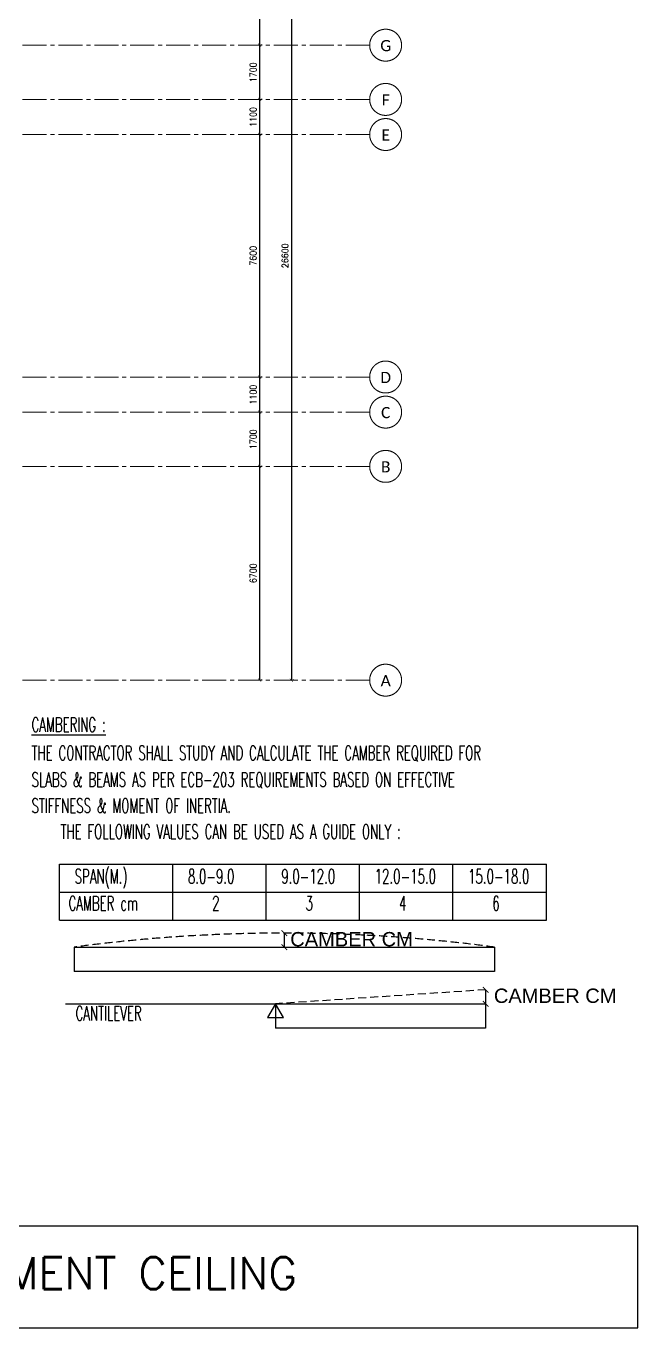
# Model space of a CAD drawing. Header units: millimetres. Extents: x -967280 to 3852, y 2833 to 1955156.
# Drawn here: x -592771 to -573599, y 466936 to 507737 of the extents above; entities that cross this region are included whole.
import ezdxf

# ---------------------------------------------------------------- set-up
doc = ezdxf.new("R2010")
doc.units = ezdxf.units.MM
doc.header["$LTSCALE"] = 1000
doc.header["$PDMODE"] = 35
doc.header["$PDSIZE"] = 25
for name, pattern in [('Columns_Structural070816$0$CENTER2', [1.125, 0.75, -0.125, 0.125, -0.125]), ('DASHED2', [0.375, 0.25, -0.125]), ('HRZN_Line-Ptrn-Sold', [9144001.0, 9144000.0, -1])]:
    doc.linetypes.add(name, pattern=pattern)
for name, color, linetype in [('_N-DIM 3', 7, 'Continuous'), ('A-ANNO-TEXT-25', 7, 'Continuous'), ('DIMENSION', 2, 'Continuous'), ('RIB', 5, 'Continuous'), ('S -Beams', 2, 'Continuous'), ('S-OPENING', 4, 'Continuous'), ('S-TEXT', 2, 'Continuous')]:
    doc.layers.add(name, color=color, linetype=linetype)
doc.layers.add('A-AX-ATT-100', color=7, linetype='HRZN_Line-Ptrn-Sold', lineweight=18)
doc.layers.add('ST-000-AXIS', color=9, linetype='Columns_Structural070816$0$CENTER2', lineweight=9)
doc.styles.add('Arial', font='arial.ttf', dxfattribs={"height": 317.5})
doc.styles.add('Calibri_2', font='calibri.ttf', dxfattribs={"height": 300})
doc.styles.add('rom 0.5', font='romans.shx', dxfattribs={"width": 0.6})
doc.styles.add('ROMANC', font='romanc.shx')
doc.styles.get("Standard").update_dxf_attribs({"font": 'x-arab.shx'})
doc.styles.add('TUNELNO', font='romans.shx', dxfattribs={"width": 0.9})
doc.dimstyles.new('ARROW', dxfattribs={"dimtxt": 0.15, "dimasz": 0.08, "dimexe": 0.04, "dimexo": 0.04, "dimgap": 0.04, "dimtad": 1, "dimzin": 1, "dimdsep": 46, "dimtxsty": 'Standard', "dimblk": 'ARCHTICK', "dimcen": 0.08, "dimclrd": 8, "dimclre": 8, "dimclrt": 30, "dimadec": 0, "dimazin": 0, "dimtfac": 2, "dimtix": 1, "dimtmove": 2, "dimatfit": 3, "dimldrblk": 'ARCHTICK', "dimfxl": 0.04, "dimtolj": 1, "dimtzin": 1, "dimlwd": -1, "dimarcsym": 0})
doc.dimstyles.new('Copy(2) of DSEC', dxfattribs={"dimtxt": 200, "dimasz": 100, "dimexe": 50, "dimexo": 80, "dimgap": 100, "dimtad": 1, "dimdec": 0, "dimrnd": 5, "dimzin": 0, "dimdsep": 46, "dimtxsty": 'TUNELNO', "dimblk": 'ARCHTICK', "dimcen": 0.09, "dimclrd": 1, "dimclre": 1, "dimclrt": 3, "dimadec": 0, "dimazin": 0, "dimtfac": 0.78125, "dimtdec": 0, "dimtix": 1, "dimtmove": 2, "dimatfit": 3, "dimldrblk": 'ARCHTICK', "dimfxl": 1, "dimtolj": 1, "dimtzin": 0, "dimarcsym": 0})

# ---------------------------------------------------------------- blocks, each defined once
blk = doc.blocks.new('_ArchTick')
at = {"color": 0, "linetype": 'ByBlock', "const_width": 0.15}
blk.add_lwpolyline([(-0.5, -0.5), (0.5, 0.5)], dxfattribs=at)
blk = doc.blocks.new('*D21')
at = {"layer": 'Defpoints', "color": 0, "transparency": 16777216}
for p in [(-9448, 48), (3718, 48), (-9448, -721)]:
    blk.add_point(p, dxfattribs=at)
at = {"layer": 'DIMENSION', "color": 8, "lineweight": -2, "transparency": 16777216}
for p, q in [((-9448, 48), (-9448, -721)), ((3718, 48), (3718, -721))]:
    blk.add_line(p, q, dxfattribs=at)
at = {"layer": 'DIMENSION', "color": 8, "transparency": 16777216}
blk.add_line((3718, -721), (-9448, -721), dxfattribs=at)
at = {"layer": 'DIMENSION', "color": 8, "transparency": 16777216, "xscale": 0.08, "yscale": 0.08, "zscale": 0.08, "rotation": 180}
blk.add_blockref('_ArchTick', (-9448, -721), dxfattribs=at)
at = {"layer": 'DIMENSION', "color": 8, "transparency": 16777216, "xscale": 0.08, "yscale": 0.08, "zscale": 0.08}
blk.add_blockref('_ArchTick', (3718, -721), dxfattribs=at)
at = {"layer": 'DIMENSION', "color": 30, "transparency": 16777216, "insert": (-2865, -721), "char_height": 0.15, "attachment_point": 5}
blk.add_mtext('\\A1;(6m.-9m)', dxfattribs=at)
blk = doc.blocks.new('*D22')
at = {"layer": 'Defpoints', "color": 0, "transparency": 16777216}
for p in [(-3140, -1728), (3443, -1728), (-3140, -2497)]:
    blk.add_point(p, dxfattribs=at)
at = {"layer": 'DIMENSION', "color": 8, "lineweight": -2, "transparency": 16777216}
for p, q in [((-3140, -1728), (-3140, -2497)), ((3443, -1728), (3443, -2497))]:
    blk.add_line(p, q, dxfattribs=at)
at = {"layer": 'DIMENSION', "color": 8, "transparency": 16777216}
blk.add_line((3443, -2497), (-3140, -2497), dxfattribs=at)
at = {"layer": 'DIMENSION', "color": 8, "transparency": 16777216, "xscale": 0.08, "yscale": 0.08, "zscale": 0.08, "rotation": 180}
blk.add_blockref('_ArchTick', (-3140, -2497), dxfattribs=at)
at = {"layer": 'DIMENSION', "color": 8, "transparency": 16777216, "xscale": 0.08, "yscale": 0.08, "zscale": 0.08}
blk.add_blockref('_ArchTick', (3443, -2497), dxfattribs=at)
at = {"layer": 'DIMENSION', "color": 30, "transparency": 16777216, "insert": (151, -2497), "char_height": 0.15, "attachment_point": 5}
blk.add_mtext('\\A1;(1.5m)', dxfattribs=at)
blk = doc.blocks.new('Grid - HRZN_G-Datm-Grid-Head-1554275-FIRST FLOOR FFL_1_')
at = {"layer": 'A-AX-ATT-100'}
blk.add_circle((0, 0), 5, dxfattribs=at)
blk = doc.blocks.new('*D1497')
at = {"layer": '_N-DIM 3', "color": 1, "linetype": 'Continuous', "lineweight": -2, "ltscale": 30, "transparency": 16777216}
for p, q in [((572272, 737040), (572272, 730340)), ((572352, 737040), (572322, 737040)), ((572352, 730340), (572322, 730340))]:
    blk.add_line(p, q, dxfattribs=at)
at = {"layer": 'Defpoints', "color": 0, "linetype": 'Continuous', "ltscale": 30, "transparency": 16777216}
for p in [(572272, 737040), (572272, 730340), (572272, 730340)]:
    blk.add_point(p, dxfattribs=at)
at = {"layer": '_N-DIM 3', "color": 1, "linetype": 'Continuous', "lineweight": -2, "ltscale": 30, "transparency": 16777216, "xscale": 100, "yscale": 100, "zscale": 100}
for p, rotation in [((572272, 737040), 90), ((572272, 730340), 270)]:
    blk.add_blockref('_ArchTick', p, dxfattribs=dict(at, rotation=rotation))
at = {"layer": '_N-DIM 3', "color": 3, "linetype": 'Continuous', "ltscale": 30, "transparency": 16777216, "insert": (572072, 733690), "char_height": 200, "attachment_point": 5, "rotation": 90, "style": 'TUNELNO'}
blk.add_mtext('\\A1;6700', dxfattribs=at)
blk = doc.blocks.new('*D1498')
at = {"layer": '_N-DIM 3', "color": 1, "linetype": 'Continuous', "lineweight": -2, "ltscale": 30, "transparency": 16777216}
for p, q in [((572272, 730340), (572272, 728640)), ((572352, 730340), (572322, 730340)), ((572352, 728640), (572322, 728640))]:
    blk.add_line(p, q, dxfattribs=at)
at = {"layer": 'Defpoints', "color": 0, "linetype": 'Continuous', "ltscale": 30, "transparency": 16777216}
for p in [(572272, 730340), (572272, 728640), (572272, 728640)]:
    blk.add_point(p, dxfattribs=at)
at = {"layer": '_N-DIM 3', "color": 1, "linetype": 'Continuous', "lineweight": -2, "ltscale": 30, "transparency": 16777216, "xscale": 100, "yscale": 100, "zscale": 100}
for p, rotation in [((572272, 730340), 90), ((572272, 728640), 270)]:
    blk.add_blockref('_ArchTick', p, dxfattribs=dict(at, rotation=rotation))
at = {"layer": '_N-DIM 3', "color": 3, "linetype": 'Continuous', "ltscale": 30, "transparency": 16777216, "insert": (572072, 729490), "char_height": 200, "attachment_point": 5, "rotation": 90, "style": 'TUNELNO'}
blk.add_mtext('\\A1;1700', dxfattribs=at)
blk = doc.blocks.new('*D1499')
at = {"layer": '_N-DIM 3', "color": 1, "linetype": 'Continuous', "lineweight": -2, "ltscale": 30, "transparency": 16777216}
for p, q in [((572272, 728640), (572272, 727540)), ((572352, 728640), (572322, 728640)), ((572352, 727540), (572322, 727540))]:
    blk.add_line(p, q, dxfattribs=at)
at = {"layer": 'Defpoints', "color": 0, "linetype": 'Continuous', "ltscale": 30, "transparency": 16777216}
for p in [(572272, 728640), (572272, 727540), (572272, 727540)]:
    blk.add_point(p, dxfattribs=at)
at = {"layer": '_N-DIM 3', "color": 1, "linetype": 'Continuous', "lineweight": -2, "ltscale": 30, "transparency": 16777216, "xscale": 100, "yscale": 100, "zscale": 100}
for p, rotation in [((572272, 728640), 90), ((572272, 727540), 270)]:
    blk.add_blockref('_ArchTick', p, dxfattribs=dict(at, rotation=rotation))
at = {"layer": '_N-DIM 3', "color": 3, "linetype": 'Continuous', "ltscale": 30, "transparency": 16777216, "insert": (572072, 728090), "char_height": 200, "attachment_point": 5, "rotation": 90, "style": 'TUNELNO'}
blk.add_mtext('\\A1;1100', dxfattribs=at)
blk = doc.blocks.new('*D1500')
at = {"layer": '_N-DIM 3', "color": 1, "linetype": 'Continuous', "lineweight": -2, "ltscale": 30, "transparency": 16777216}
for p, q in [((572272, 727540), (572272, 719940)), ((572352, 727540), (572322, 727540)), ((572352, 719940), (572322, 719940))]:
    blk.add_line(p, q, dxfattribs=at)
at = {"layer": 'Defpoints', "color": 0, "linetype": 'Continuous', "ltscale": 30, "transparency": 16777216}
for p in [(572272, 727540), (572272, 719940), (572272, 719940)]:
    blk.add_point(p, dxfattribs=at)
at = {"layer": '_N-DIM 3', "color": 1, "linetype": 'Continuous', "lineweight": -2, "ltscale": 30, "transparency": 16777216, "xscale": 100, "yscale": 100, "zscale": 100}
for p, rotation in [((572272, 727540), 90), ((572272, 719940), 270)]:
    blk.add_blockref('_ArchTick', p, dxfattribs=dict(at, rotation=rotation))
at = {"layer": '_N-DIM 3', "color": 3, "linetype": 'Continuous', "ltscale": 30, "transparency": 16777216, "insert": (572072, 723740), "char_height": 200, "attachment_point": 5, "rotation": 90, "style": 'TUNELNO'}
blk.add_mtext('\\A1;7600', dxfattribs=at)
blk = doc.blocks.new('*D1501')
at = {"layer": '_N-DIM 3', "color": 1, "linetype": 'Continuous', "lineweight": -2, "ltscale": 30, "transparency": 16777216}
for p, q in [((572272, 719940), (572272, 718840)), ((572352, 719940), (572322, 719940)), ((572352, 718840), (572322, 718840))]:
    blk.add_line(p, q, dxfattribs=at)
at = {"layer": 'Defpoints', "color": 0, "linetype": 'Continuous', "ltscale": 30, "transparency": 16777216}
for p in [(572272, 719940), (572272, 718840), (572272, 718840)]:
    blk.add_point(p, dxfattribs=at)
at = {"layer": '_N-DIM 3', "color": 1, "linetype": 'Continuous', "lineweight": -2, "ltscale": 30, "transparency": 16777216, "xscale": 100, "yscale": 100, "zscale": 100}
for p, rotation in [((572272, 719940), 90), ((572272, 718840), 270)]:
    blk.add_blockref('_ArchTick', p, dxfattribs=dict(at, rotation=rotation))
at = {"layer": '_N-DIM 3', "color": 3, "linetype": 'Continuous', "ltscale": 30, "transparency": 16777216, "insert": (572072, 719390), "char_height": 200, "attachment_point": 5, "rotation": 90, "style": 'TUNELNO'}
blk.add_mtext('\\A1;1100', dxfattribs=at)
blk = doc.blocks.new('*D1502')
at = {"layer": '_N-DIM 3', "color": 1, "linetype": 'Continuous', "lineweight": -2, "ltscale": 30, "transparency": 16777216}
for p, q in [((572272, 718840), (572272, 717140)), ((572352, 718840), (572322, 718840)), ((572352, 717140), (572322, 717140))]:
    blk.add_line(p, q, dxfattribs=at)
at = {"layer": 'Defpoints', "color": 0, "linetype": 'Continuous', "ltscale": 30, "transparency": 16777216}
for p in [(572272, 718840), (572272, 717140), (572272, 717140)]:
    blk.add_point(p, dxfattribs=at)
at = {"layer": '_N-DIM 3', "color": 1, "linetype": 'Continuous', "lineweight": -2, "ltscale": 30, "transparency": 16777216, "xscale": 100, "yscale": 100, "zscale": 100}
for p, rotation in [((572272, 718840), 90), ((572272, 717140), 270)]:
    blk.add_blockref('_ArchTick', p, dxfattribs=dict(at, rotation=rotation))
at = {"layer": '_N-DIM 3', "color": 3, "linetype": 'Continuous', "ltscale": 30, "transparency": 16777216, "insert": (572072, 717990), "char_height": 200, "attachment_point": 5, "rotation": 90, "style": 'TUNELNO'}
blk.add_mtext('\\A1;1700', dxfattribs=at)
blk = doc.blocks.new('*D1503')
at = {"layer": '_N-DIM 3', "color": 1, "linetype": 'Continuous', "lineweight": -2, "ltscale": 30, "transparency": 16777216}
for p, q in [((572272, 717140), (572272, 710440)), ((572352, 717140), (572322, 717140)), ((572352, 710440), (572322, 710440))]:
    blk.add_line(p, q, dxfattribs=at)
at = {"layer": 'Defpoints', "color": 0, "linetype": 'Continuous', "ltscale": 30, "transparency": 16777216}
for p in [(572272, 717140), (572272, 710440), (572272, 710440)]:
    blk.add_point(p, dxfattribs=at)
at = {"layer": '_N-DIM 3', "color": 1, "linetype": 'Continuous', "lineweight": -2, "ltscale": 30, "transparency": 16777216, "xscale": 100, "yscale": 100, "zscale": 100}
for p, rotation in [((572272, 717140), 90), ((572272, 710440), 270)]:
    blk.add_blockref('_ArchTick', p, dxfattribs=dict(at, rotation=rotation))
at = {"layer": '_N-DIM 3', "color": 3, "linetype": 'Continuous', "ltscale": 30, "transparency": 16777216, "insert": (572072, 713790), "char_height": 200, "attachment_point": 5, "rotation": 90, "style": 'TUNELNO'}
blk.add_mtext('\\A1;6700', dxfattribs=at)
blk = doc.blocks.new('*D1504')
at = {"layer": '_N-DIM 3', "color": 1, "linetype": 'Continuous', "lineweight": -2, "ltscale": 30, "transparency": 16777216}
for p, q in [((573272, 737040), (573272, 710440)), ((573352, 737040), (573322, 737040)), ((573352, 710440), (573322, 710440))]:
    blk.add_line(p, q, dxfattribs=at)
at = {"layer": 'Defpoints', "color": 0, "linetype": 'Continuous', "ltscale": 30, "transparency": 16777216}
for p in [(573272, 737040), (573272, 710440), (573272, 710440)]:
    blk.add_point(p, dxfattribs=at)
at = {"layer": '_N-DIM 3', "color": 1, "linetype": 'Continuous', "lineweight": -2, "ltscale": 30, "transparency": 16777216, "xscale": 100, "yscale": 100, "zscale": 100}
for p, rotation in [((573272, 737040), 90), ((573272, 710440), 270)]:
    blk.add_blockref('_ArchTick', p, dxfattribs=dict(at, rotation=rotation))
at = {"layer": '_N-DIM 3', "color": 3, "linetype": 'Continuous', "ltscale": 30, "transparency": 16777216, "insert": (573072, 723740), "char_height": 200, "attachment_point": 5, "rotation": 90, "style": 'TUNELNO'}
blk.add_mtext('\\A1;26600', dxfattribs=at)
blk = doc.blocks.new('A$Cf5b4f7bc')
at = {"layer": 'DIMENSION', "color": 3}
for p, q in [((-2865.424, 486.601), (-2865.424, 47.732)), ((-9448.456, 47.732), (3717.609, 47.732)), ((3442.872, -1289.509), (3442.872, -1728.378)), ((-9723.193, -1728.378), (3442.872, -1728.378))]:
    blk.add_line(p, q, dxfattribs=at)
at = {"layer": 'DIMENSION', "color": 3, "linetype": 'DASHED2'}
blk.add_line((3442.872, -1289.509), (-3140.16, -1728.378), dxfattribs=at)
blk.add_arc((-2865.424, -49105.577), 49592.178, 82.3718503, 97.6281497, dxfattribs=at)
at = {"layer": 'RIB', "color": 3}
for p, q in [((-3140.16, -1728.378), (-3394.14, -2159.665)), ((-2886.18, -2159.665), (-3140.16, -1728.378)), ((-3394.14, -2159.665), (-2886.18, -2159.665))]:
    blk.add_line(p, q, dxfattribs=at)
at = {"layer": 'S-TEXT', "color": 3}
for p, q in [((-9907.55, 2647.811), (5344.926, 2647.811)), ((-9907.55, 892.336), (-9907.55, 2647.811)), ((-6358.243, 892.336), (-6358.243, 2647.811)), ((-3432.451, 892.336), (-3432.451, 2647.811)), ((-506.659, 892.336), (-506.659, 2647.811)), ((2419.133, 892.336), (2419.133, 2647.811)), ((5344.926, 892.336), (5344.926, 2647.811)), ((-9907.55, 1770.073), (5344.926, 1770.073)), ((-9907.55, 892.336), (5344.926, 892.336))]:
    blk.add_line(p, q, dxfattribs=at)
at = {"layer": 'DIMENSION', "color": 3}
for p, xscale, yscale, zscale, rotation in [((-2865.424, 486.601), 175.5475312720334, 175.5475312720334, 175.5475312720334, 90), ((-2865.424, 47.732), 175.5475312720333, 175.5475312720333, 175.5475312720333, 270), ((3442.872, -1289.509), 175.5475312720334, 175.5475312720334, 175.5475312720334, 90), ((3442.872, -1728.378), 175.5475312720333, 175.5475312720333, 175.5475312720333, 270)]:
    blk.add_blockref('_ArchTick', p, dxfattribs=dict(at, xscale=xscale, yscale=yscale, zscale=zscale, rotation=rotation))
at = {"layer": 'S-TEXT', "color": 3, "style": 'rom 0.5', "width": 0.6}
for s, height, p in [('%%UCAMBERING :', 450.01163, (-10785.417, 6795.189)), ('THE CONTRACTOR SHALL STUDY AND CALCULATE THE CAMBER REQUIRED FOR', 450.01163, (-10785.417, 5907.998)), ('SLABS & BEAMS AS PER ECB-203 REQUIREMENTS BASED ON EFFECTIVE', 450.01163, (-10785.417, 5073.642)), ('STIFFNESS & MOMENT OF INERTIA.', 450.01163, (-10785.417, 4254.421)), ('THE FOLLOWING VALUES CAN BE USED AS A GUIDE ONLY :', 450.01163, (-9876.809, 3440.941)), ('SPAN(M.)', 450.0116, (-9436.519, 2038.557)), ('8.0-9.0', 450.0116, (-5885.194, 2038.557)), ('9.0-12.0', 450.0116, (-2959.402, 2038.557)), ('12.0-15.0', 450.0116, (-33.61, 2038.557)), ('15.0-18.0', 450.0116, (2892.182, 2038.557)), ('CAMBER cm', 450.0116, (-9626.285, 1198.592)), ('2', 450.012, (-5126.132, 1198.592)), ('3', 450.012, (-2200.34, 1198.592)), ('4', 450.012, (725.452, 1198.592)), ('6', 450.012, (3651.245, 1198.592)), ('CANTILEVER', 450.0116, (-9406.93, -2252.109))]:
    blk.add_text(s, height=height, dxfattribs=at).set_placement(p)
at = {"layer": 'S-TEXT', "color": 3, "char_height": 450.01163, "attachment_point": 5, "style": 'Arial'}
for insert in [(-758.842, 293.322), (5621.973, -1479.265)]:
    blk.add_mtext('\\A1;CAMBER CM', dxfattribs=dict(at, insert=insert))
at = {"layer": 'DIMENSION', "color": 3}
for base, p1, p2, text, picture, middle in [((-9448.456, -721.336), (3717.609, 47.732), (-9448.456, 47.732), '(6m.-9m)', '*D21', (-2865.424, -721.17)), ((-3140.16, -2497.447), (3442.872, -1728.378), (-3140.16, -1728.378), '(1.5m)', '*D22', (151.356, -2497.28))]:
    dim = blk.add_linear_dim(base=base, p1=p1, p2=p2, text=text, dimstyle='ARROW', dxfattribs=at)
    dim.commit()
    dim.dimension.update_dxf_attribs({"geometry": picture, "text_midpoint": middle})
blk = doc.blocks.new('AXES-00')
at = {"layer": 'ST-000-AXIS'}
for p, q in [((575723.2, 730339.7), (505674.3, 730339.7)), ((575723.2, 728639.7), (505674.3, 728639.7)), ((575723.2, 727539.7), (505674.3, 727539.7)), ((575723.2, 719939.7), (505674.3, 719939.7)), ((575723.2, 718839.7), (505674.3, 718839.7)), ((575723.2, 717139.7), (505674.3, 717139.7)), ((575723.2, 710439.7), (505674.3, 710439.7))]:
    blk.add_line(p, q, dxfattribs=at)
at = {"layer": 'A-AX-ATT-100', "xscale": 100.0000000000001, "yscale": 100.0000000000001, "zscale": 100.0000000000001, "rotation": 90}
for p in [(576223.2, 730339.7), (576223.2, 728639.7), (576223.2, 727539.7), (576223.2, 719939.7), (576223.2, 718839.7), (576223.2, 717139.7), (576223.2, 710439.7)]:
    blk.add_blockref('Grid - HRZN_G-Datm-Grid-Head-1554275-FIRST FLOOR FFL_1_', p, dxfattribs=at)
at = {"layer": 'A-AX-ATT-100', "linetype": 'Continuous', "lineweight": 13, "char_height": 350, "attachment_point": 1, "style": 'Calibri_2'}
for s, insert, width in [('G', (576054.2, 730501), 416.877), ('F', (576100.7, 728801), 304.641), ('E', (576090.7, 727701), 328.692), ('D', (576057.7, 720101), 408.861), ('C', (576080.7, 719001), 352.742), ('B', (576077.2, 717301), 360.759), ('A', (576067.7, 710601), 384.81)]:
    blk.add_mtext(s, dxfattribs=dict(at, insert=insert, width=width))
at = {"layer": '_N-DIM 3', "color": 3, "linetype": 'Continuous', "ltscale": 30}
for base, p1, p2, picture, middle in [((572272.5, 730339.7), (572272.5, 737039.7), (572272.5, 730339.7), '*D1497', (572072.5, 733689.7)), ((573272.5, 710439.7), (573272.5, 737039.7), (573272.5, 710439.7), '*D1504', (573072.5, 723739.7)), ((572272.5, 728639.7), (572272.5, 730339.7), (572272.5, 728639.7), '*D1498', (572072.5, 729489.7)), ((572272.5, 727539.7), (572272.5, 728639.7), (572272.5, 727539.7), '*D1499', (572072.5, 728089.7)), ((572272.5, 719939.7), (572272.5, 727539.7), (572272.5, 719939.7), '*D1500', (572072.5, 723739.7)), ((572272.5, 718839.7), (572272.5, 719939.7), (572272.5, 718839.7), '*D1501', (572072.5, 719389.7)), ((572272.5, 717139.7), (572272.5, 718839.7), (572272.5, 717139.7), '*D1502', (572072.5, 717989.7)), ((572272.5, 710439.7), (572272.5, 717139.7), (572272.5, 710439.7), '*D1503', (572072.5, 713789.7))]:
    dim = blk.add_linear_dim(base=base, p1=p1, p2=p2, angle=90, dimstyle='Copy(2) of DSEC', dxfattribs=at)
    dim.commit()
    dim.dimension.update_dxf_attribs({"geometry": picture, "text_midpoint": middle})

msp = doc.modelspace()

# ---------------------------------------------------------------- linework, layer by layer
at = {"layer": 'S -Beams'}
msp.add_lwpolyline([(-652423.9, 466935.6), (-573598.7, 466935.6), (-573598.7, 470128.3), (-652423.9, 470128.3)], close=True, dxfattribs=at)

# ---------------------------------------------------------------- block references
msp.add_blockref('AXES-00', (-1157727.6, -223202.4), dxfattribs=at)
at = {"layer": 'S-OPENING', "color": 4, "ltscale": 30}
msp.add_blockref('A$Cf5b4f7bc', (-581813.7, 478823.1), dxfattribs=at)

# ---------------------------------------------------------------- texts
at = {"layer": 'A-ANNO-TEXT-25', "insert": (-652423.9, 469151.2), "char_height": 1000, "attachment_point": 1, "style": 'ROMANC'}
msp.add_mtext_dynamic_manual_height_columns('{\\Fsimplex|c0; CONCRETE DIMENSION & ADDITIONAL BOTTOM REINFORCEMENT PLAN FOR LOWER BASEMENT CEILING }', width=82487.138, gutter_width=8268.9, heights=[0], dxfattribs=at)

doc.saveas('drawing.dxf')
